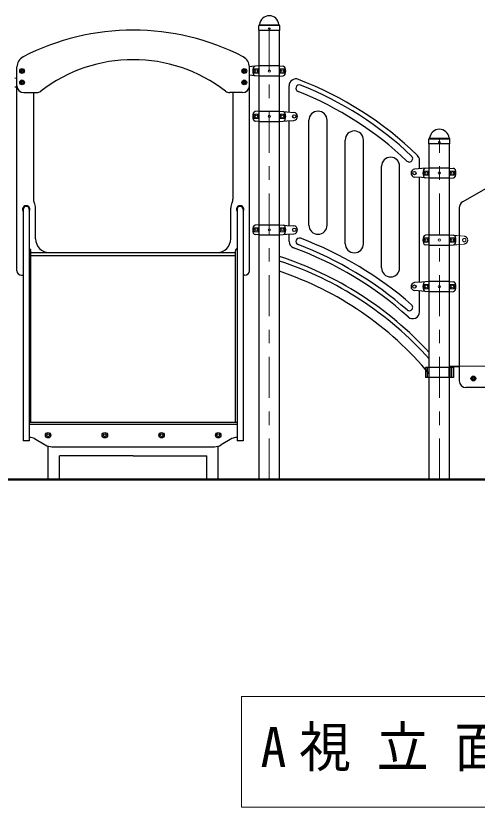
# Model space of a CAD drawing. Units: millimetres on the paper, scale 1:60. Extents: x -385 to 0, y -594 to 267.
# Drawn here: x -317.9 to -284, y -142.3 to -84.2 of the extents above; entities that cross this region are included whole.
import ezdxf

# ---------------------------------------------------------------- set-up
doc = ezdxf.new("R2010")
doc.units = ezdxf.units.MM
doc.linetypes.add('USER1', pattern=[4.5, 2.5, -2])
doc.linetypes.add('USER2', pattern=[6, 3, -1, 1, -1])
doc.layers.add('LY_1', color=7, linetype='Continuous', lineweight=25)
doc.styles.add('ＭＳ ゴシック', font='')
doc.styles.get('ＭＳ ゴシック').set_extended_font_data('MS Gothic')

msp = doc.modelspace()

# ---------------------------------------------------------------- linework, layer by layer
at = {"layer": 'LY_1'}
for p, q in [((-300.068, -84.842), (-300.05, -84.823)), ((-298.574, -84.842), (-298.593, -84.823)), ((-300.095, -85.22), (-300.089, -84.89)), ((-300.095, -85.22), (-300.087, -85.229)), ((-298.555, -85.229), (-300.087, -85.229)), ((-300.064, -118.212), (-300.064, -85.229)), ((-298.579, -118.212), (-298.579, -85.229)), ((-298.555, -85.229), (-298.547, -85.221)), ((-298.547, -85.221), (-298.554, -84.89)), ((-317.863, -102.879), (-317.863, -87.914)), ((-317.555, -88.174), (-317.488, -88.135)), ((-317.555, -88.174), (-317.555, -88.251)), ((-317.555, -88.251), (-317.488, -88.289)), ((-317.488, -88.135), (-317.421, -88.174)), ((-317.488, -88.289), (-317.421, -88.251)), ((-317.421, -88.174), (-317.421, -88.251)), ((-301.221, -88.174), (-301.155, -88.135)), ((-301.221, -88.174), (-301.221, -88.251)), ((-301.221, -88.251), (-301.155, -88.289)), ((-301.155, -88.135), (-301.088, -88.174)), ((-301.155, -88.289), (-301.088, -88.251)), ((-301.088, -88.174), (-301.088, -88.251)), ((-300.78, -102.879), (-300.78, -87.865)), ((-300.613, -87.883), (-300.78, -87.896)), ((-300.088, -87.837), (-300.613, -87.883)), ((-298.555, -87.837), (-300.088, -87.837)), ((-298.555, -87.837), (-298.291, -87.86)), ((-318.03, -88.717), (-317.863, -88.729)), ((-300.613, -88.541), (-300.78, -88.529)), ((-300.088, -88.587), (-300.613, -88.541)), ((-298.555, -88.587), (-300.088, -88.587)), ((-298.555, -88.587), (-298.291, -88.564)), ((-318.03, -89.375), (-317.858, -89.362)), ((-317.555, -89.007), (-317.488, -88.969)), ((-317.555, -89.007), (-317.555, -89.084)), ((-317.555, -89.084), (-317.488, -89.123)), ((-317.488, -88.969), (-317.421, -89.007)), ((-317.488, -89.123), (-317.421, -89.084)), ((-317.421, -89.007), (-317.421, -89.084)), ((-301.221, -89.007), (-301.155, -88.969)), ((-301.221, -89.007), (-301.221, -89.084)), ((-301.221, -89.084), (-301.155, -89.123)), ((-301.155, -88.969), (-301.088, -89.007)), ((-301.155, -89.123), (-301.088, -89.084)), ((-301.088, -89.007), (-301.088, -89.084)), ((-297.863, -91.228), (-297.863, -89.294)), ((-317.363, -89.796), (-316.416, -89.796)), ((-316.655, -89.796), (-316.655, -97.631)), ((-301.28, -89.796), (-302.227, -89.796)), ((-301.988, -89.796), (-301.988, -97.631)), ((-300.088, -91.17), (-300.351, -91.193)), ((-300.088, -91.17), (-298.554, -91.17)), ((-298.555, -91.17), (-298.03, -91.216)), ((-298.03, -91.216), (-297.504, -91.255)), ((-300.088, -91.92), (-300.351, -91.897)), ((-300.088, -91.92), (-298.554, -91.92)), ((-298.555, -91.92), (-298.03, -91.874)), ((-298.03, -91.874), (-297.504, -91.835)), ((-297.863, -99.562), (-297.863, -91.862)), ((-296.405, -99.534), (-296.405, -91.832)), ((-295.071, -99.534), (-295.071, -91.832)), ((-293.738, -100.894), (-293.738, -93.284)), ((-292.405, -100.894), (-292.405, -93.284)), ((-287.595, -93.554), (-287.589, -93.223)), ((-287.595, -93.554), (-287.587, -93.562)), ((-286.055, -93.562), (-287.587, -93.562)), ((-287.568, -93.175), (-287.55, -93.157)), ((-287.564, -118.212), (-287.564, -93.562)), ((-286.074, -93.175), (-286.093, -93.157)), ((-286.079, -118.212), (-286.079, -93.562)), ((-286.055, -93.562), (-286.047, -93.554)), ((-286.047, -93.554), (-286.054, -93.223)), ((-291.071, -102.673), (-291.071, -95.206)), ((-289.738, -102.673), (-289.738, -95.206)), ((-288.28, -95.395), (-288.28, -94.77)), ((-288.113, -95.383), (-288.638, -95.421)), ((-287.588, -95.337), (-288.113, -95.383)), ((-286.055, -95.337), (-287.588, -95.337)), ((-286.055, -95.337), (-285.791, -95.36)), ((-285.113, -97.825), (-280.928, -95.409)), ((-288.113, -96.041), (-288.638, -96.002)), ((-288.28, -103.728), (-288.28, -96.028)), ((-287.588, -96.087), (-288.113, -96.041)), ((-286.055, -96.087), (-287.588, -96.087)), ((-286.055, -96.087), (-285.791, -96.064)), ((-317.408, -98.379), (-317.408, -115.369)), ((-316.955, -98.379), (-316.955, -115.369)), ((-316.488, -100.546), (-316.488, -98.277)), ((-302.155, -100.546), (-302.155, -98.277)), ((-301.688, -98.379), (-301.688, -115.369)), ((-301.235, -98.379), (-301.235, -115.369)), ((-285.363, -98.258), (-285.363, -110.962)), ((-300.088, -99.503), (-300.351, -99.526)), ((-300.088, -99.503), (-298.554, -99.503)), ((-298.555, -99.503), (-298.03, -99.549)), ((-298.03, -99.549), (-297.504, -99.588)), ((-300.088, -100.253), (-300.351, -100.23)), ((-300.088, -100.253), (-298.554, -100.253)), ((-298.555, -100.253), (-298.03, -100.207)), ((-298.03, -100.207), (-297.504, -100.169)), ((-297.863, -100.726), (-297.863, -100.195)), ((-287.588, -100.254), (-287.851, -100.277)), ((-287.588, -100.254), (-286.054, -100.254)), ((-286.055, -100.254), (-285.53, -100.3)), ((-287.588, -101.004), (-287.851, -100.981)), ((-287.588, -101.004), (-286.054, -101.004)), ((-286.055, -101.004), (-285.53, -100.958)), ((-316.838, -114.008), (-316.838, -101.41)), ((-316.838, -101.546), (-301.805, -101.546)), ((-301.805, -114.008), (-301.805, -101.41)), ((-316.838, -101.762), (-301.805, -101.762)), ((-317.53, -103.212), (-317.408, -103.212)), ((-301.113, -103.212), (-301.235, -103.212)), ((-288.113, -103.716), (-288.638, -103.755)), ((-287.588, -103.67), (-288.113, -103.716)), ((-286.055, -103.67), (-287.588, -103.67)), ((-286.055, -103.67), (-285.791, -103.693)), ((-288.113, -104.374), (-288.638, -104.335)), ((-288.28, -105.901), (-288.28, -104.362)), ((-287.588, -104.42), (-288.113, -104.374)), ((-286.055, -104.42), (-287.588, -104.42)), ((-286.055, -104.42), (-285.791, -104.397)), ((-285.791, -109.979), (-287.851, -109.979)), ((-287.851, -109.979), (-287.851, -110.729)), ((-287.713, -109.979), (-287.713, -110.729)), ((-286.126, -109.979), (-286.126, -110.729)), ((-286.079, -109.879), (-285.363, -109.879)), ((-286.079, -109.917), (-285.363, -109.917)), ((-285.97, -109.979), (-285.97, -110.729)), ((-285.92, -109.979), (-285.92, -110.729)), ((-285.791, -109.979), (-285.791, -110.729)), ((-285.791, -110.729), (-287.851, -110.729)), ((-284.388, -110.757), (-284.321, -110.719)), ((-284.388, -110.757), (-284.388, -110.834)), ((-284.388, -110.834), (-284.321, -110.873)), ((-284.321, -110.719), (-284.255, -110.757)), ((-284.321, -110.873), (-284.255, -110.834)), ((-284.255, -110.757), (-284.255, -110.834)), ((-268.78, -111.462), (-284.863, -111.462)), ((-316.955, -114.008), (-301.688, -114.008)), ((-316.955, -114.141), (-301.688, -114.141)), ((-316.955, -115.369), (-317.408, -115.369)), ((-316.577, -115.213), (-315.78, -115.673)), ((-302.066, -115.213), (-302.862, -115.673)), ((-301.235, -115.369), (-301.688, -115.369)), ((-315.571, -118.212), (-315.571, -115.763)), ((-315.297, -115.802), (-303.346, -115.802)), ((-303.071, -118.212), (-303.071, -115.763)), ((-309.321, -116.466), (-314.738, -116.466)), ((-314.738, -118.212), (-314.738, -116.466)), ((-309.321, -116.466), (-303.905, -116.466)), ((-303.905, -118.212), (-303.905, -116.466))]:
    msp.add_line(p, q, dxfattribs=at)
at = {"layer": 'LY_1', "lineweight": 13}
for p, q in [((-298.607, -84.812), (-300.033, -84.812)), ((-298.577, -84.87), (-300.066, -84.87)), ((-300.434, -88.366), (-300.434, -88.058)), ((-300.125, -88.058), (-300.434, -88.058)), ((-298.517, -88.058), (-298.209, -88.058)), ((-298.209, -88.366), (-298.209, -88.058)), ((-300.125, -88.366), (-300.434, -88.366)), ((-298.517, -88.366), (-298.209, -88.366)), ((-300.125, -91.391), (-300.434, -91.391)), ((-300.434, -91.699), (-300.434, -91.391)), ((-300.125, -91.699), (-300.434, -91.699)), ((-298.517, -91.391), (-298.209, -91.391)), ((-298.517, -91.699), (-298.209, -91.699)), ((-298.209, -91.699), (-298.209, -91.391)), ((-286.077, -93.204), (-287.566, -93.204)), ((-286.107, -93.146), (-287.533, -93.146)), ((-287.625, -95.558), (-287.934, -95.558)), ((-287.934, -95.866), (-287.934, -95.558)), ((-287.625, -95.866), (-287.934, -95.866)), ((-286.017, -95.558), (-285.709, -95.558)), ((-286.017, -95.866), (-285.709, -95.866)), ((-285.709, -95.866), (-285.709, -95.558)), ((-300.125, -99.724), (-300.434, -99.724)), ((-300.434, -100.032), (-300.434, -99.724)), ((-298.517, -99.724), (-298.209, -99.724)), ((-298.209, -100.032), (-298.209, -99.724)), ((-300.125, -100.032), (-300.434, -100.032)), ((-298.517, -100.032), (-298.209, -100.032)), ((-287.625, -100.475), (-287.934, -100.475)), ((-287.934, -100.783), (-287.934, -100.475)), ((-286.017, -100.475), (-285.709, -100.475)), ((-285.709, -100.783), (-285.709, -100.475)), ((-287.625, -100.783), (-287.934, -100.783)), ((-286.017, -100.783), (-285.709, -100.783)), ((-287.625, -103.891), (-287.934, -103.891)), ((-287.934, -104.199), (-287.934, -103.891)), ((-286.017, -103.891), (-285.709, -103.891)), ((-285.709, -104.199), (-285.709, -103.891)), ((-287.625, -104.199), (-287.934, -104.199)), ((-286.017, -104.199), (-285.709, -104.199)), ((-316.927, -115.119), (-316.955, -115.119)), ((-301.716, -115.119), (-301.688, -115.119)), ((-301.362, -134.146), (-301.362, -142.279)), ((-250.562, -134.146), (-301.362, -134.146)), ((-301.362, -142.279), (-250.562, -142.279))]:
    msp.add_line(p, q, dxfattribs=at)
at = {"layer": 'LY_1', "linetype": 'USER1', "lineweight": 13}
for p, q in [((-298.58, -84.879), (-300.063, -84.879)), ((-286.08, -93.212), (-287.563, -93.212)), ((-287.571, -100.271), (-287.571, -100.987)), ((-286.071, -100.271), (-286.071, -100.987)), ((-285.53, -100.3), (-285.004, -100.339)), ((-285.53, -100.958), (-285.004, -100.919)), ((-301.235, -103.212), (-301.196, -103.212)), ((-285.363, -109.879), (-268.28, -109.879))]:
    msp.add_line(p, q, dxfattribs=at)
at = {"layer": 'LY_1', "linetype": 'USER2', "lineweight": 13}
for p, q in [((-299.321, -118.212), (-299.321, -84.879)), ((-286.821, -118.212), (-286.821, -93.212))]:
    msp.add_line(p, q, dxfattribs=at)
at = {"layer": 'LY_1', "lineweight": 50}
msp.add_line((-211.877, -118.212), (-340.047, -118.212), dxfattribs=at)
at = {"layer": 'LY_1'}
for centre, radius in [((-299.321, -85.095), 0.05), ((-317.488, -88.212), 0.175), ((-301.155, -88.212), 0.175), ((-301.155, -88.212), 0.125), ((-317.488, -89.046), 0.175), ((-317.488, -89.046), 0.125), ((-301.155, -89.046), 0.175), ((-301.155, -89.046), 0.125), ((-297.488, -91.545), 0.125), ((-286.821, -93.429), 0.05), ((-288.655, -95.712), 0.125), ((-297.488, -99.878), 0.125), ((-288.655, -104.045), 0.125), ((-284.321, -110.796), 0.175), ((-315.571, -114.962), 0.2), ((-315.571, -114.962), 0.108), ((-311.405, -114.962), 0.2), ((-311.405, -114.962), 0.108), ((-307.238, -114.962), 0.2), ((-307.238, -114.962), 0.108), ((-303.071, -114.962), 0.2), ((-303.071, -114.962), 0.108)]:
    msp.add_circle(centre, radius, dxfattribs=at)
at = {"layer": 'LY_1', "linetype": 'USER1', "lineweight": 13}
for centre, radius in [((-317.488, -88.212), 0.104), ((-301.155, -88.212), 0.104), ((-317.488, -89.046), 0.104), ((-301.155, -89.046), 0.104), ((-284.988, -100.629), 0.125), ((-284.321, -110.796), 0.104)]:
    msp.add_circle(centre, radius, dxfattribs=at)
at = {"layer": 'LY_1', "lineweight": 13}
for centre, radius in [((-317.488, -88.212), 0.0917), ((-301.155, -88.212), 0.0917), ((-300.28, -88.212), 0.154), ((-300.28, -88.212), 0.0833), ((-299.321, -88.212), 0.0833), ((-298.363, -88.212), 0.154), ((-298.363, -88.212), 0.0833), ((-317.488, -89.046), 0.0917), ((-301.155, -89.046), 0.0917), ((-300.28, -91.545), 0.154), ((-300.28, -91.545), 0.0833), ((-299.321, -91.545), 0.0833), ((-298.363, -91.545), 0.154), ((-298.363, -91.545), 0.0833), ((-287.78, -95.712), 0.154), ((-287.78, -95.712), 0.0833), ((-286.821, -95.712), 0.0833), ((-285.863, -95.712), 0.154), ((-285.863, -95.712), 0.0833), ((-300.28, -99.878), 0.154), ((-300.28, -99.878), 0.0833), ((-299.321, -99.878), 0.0833), ((-298.363, -99.878), 0.154), ((-298.363, -99.878), 0.0833), ((-287.78, -100.629), 0.154), ((-287.78, -100.629), 0.0833), ((-286.821, -100.629), 0.0833), ((-285.863, -100.629), 0.154), ((-285.863, -100.629), 0.0833), ((-287.78, -104.045), 0.154), ((-287.78, -104.045), 0.0833), ((-286.821, -104.045), 0.0833), ((-285.863, -104.045), 0.154), ((-285.863, -104.045), 0.0833), ((-284.321, -110.796), 0.0917)]:
    msp.add_circle(centre, radius, dxfattribs=at)
at = {"layer": 'LY_1'}
for centre, radius, start, end in [((-299.321, -84.879), 0.72, 90, 173.3676), ((-299.321, -84.879), 0.72, 6.6324, 90), ((-300.019, -84.891), 0.07, 135, 178.99605), ((-300.083, -84.79), 0.0467, 315, 353.3676), ((-298.56, -84.79), 0.0467, 186.6324, 225), ((-298.624, -84.891), 0.07, 1.00395, 45), ((-309.321, -102.885), 17.673, 62.75771, 117.24229), ((-317.03, -87.914), 0.833, 117.24229, 180), ((-301.613, -87.914), 0.833, 0, 62.75771), ((-309.321, -98.501), 11.122, 52.37875, 127.62125), ((-299.696, -88.212), 0.833, 163.80375, 196.19625), ((-300.336, -88.026), 0.167, 95, 163.80375), ((-298.306, -88.026), 0.167, 16.19625, 85), ((-298.946, -88.212), 0.833, 343.80375, 16.19625), ((-300.336, -88.398), 0.167, 196.19625, 265), ((-298.306, -88.398), 0.167, 275, 343.80375), ((-297.363, -89.294), 0.5, 69.05344, 180), ((-306.419, -112.953), 25.833, 45.86807, 69.05344), ((-317.363, -89.296), 0.5, 180, 270), ((-301.28, -89.296), 0.5, 270, 0), ((-297.113, -89.481), 0.25, 68.37206, 248.37206), ((-306.419, -112.953), 25.5, 46.47193, 68.37206), ((-316.416, -89.296), 0.5, 270, 307.62125), ((-302.227, -89.296), 0.5, 232.37875, 270), ((-306.419, -112.953), 25, 46.47193, 68.37206), ((-300.336, -91.359), 0.167, 95, 163.80375), ((-298.306, -91.359), 0.167, 16.19625, 85), ((-295.738, -91.832), 0.667, 0, 180), ((-299.696, -91.545), 0.833, 163.80375, 196.19625), ((-300.336, -91.731), 0.167, 196.19625, 265), ((-298.306, -91.731), 0.167, 275, 343.80375), ((-298.946, -91.545), 0.833, 343.80375, 16.19625), ((-297.529, -91.545), 0.291, 275, 85), ((-293.071, -93.284), 0.667, 0, 180), ((-286.821, -93.212), 0.72, 90, 173.3676), ((-286.821, -93.212), 0.72, 6.6324, 90), ((-287.519, -93.225), 0.07, 135, 178.99605), ((-287.583, -93.124), 0.0467, 315, 353.3676), ((-286.06, -93.124), 0.0467, 186.6324, 225), ((-286.124, -93.225), 0.07, 1.00395, 45), ((-290.405, -95.206), 0.667, 0, 180), ((-289.03, -94.646), 0.25, 226.47193, 46.47193), ((-288.78, -94.77), 0.5, 0, 45.86807), ((-288.613, -95.712), 0.291, 95, 265), ((-287.196, -95.712), 0.833, 163.80375, 196.19625), ((-287.836, -95.526), 0.167, 95, 163.80375), ((-285.806, -95.526), 0.167, 16.19625, 85), ((-286.446, -95.712), 0.833, 343.80375, 16.19625), ((-287.836, -95.898), 0.167, 196.19625, 265), ((-285.806, -95.898), 0.167, 275, 343.80375), ((-316.155, -97.631), 0.5, 180, 208.95502), ((-302.488, -97.631), 0.5, 331.04498, 0), ((-317.181, -98.379), 0.275, 325.51176, 214.48824), ((-317.181, -98.379), 0.227, 0, 180), ((-317.321, -98.277), 0.833, 0, 28.95502), ((-301.321, -98.277), 0.833, 151.04498, 180), ((-301.461, -98.379), 0.275, 325.51176, 214.48824), ((-301.461, -98.379), 0.227, 0, 180), ((-284.863, -98.258), 0.5, 120, 180), ((-299.696, -99.878), 0.833, 163.80375, 196.19625), ((-300.336, -99.692), 0.167, 95, 163.80375), ((-298.306, -99.692), 0.167, 16.19625, 85), ((-298.946, -99.878), 0.833, 343.80375, 16.19625), ((-297.529, -99.878), 0.291, 275, 85), ((-295.738, -99.534), 0.667, 180, 0), ((-315.488, -100.546), 1, 180, 269.06068), ((-303.155, -100.546), 1, 270.93932, 0), ((-300.336, -100.064), 0.167, 196.19625, 265), ((-298.306, -100.064), 0.167, 275, 343.80375), ((-297.113, -100.73), 0.25, 69.37194, 249.37194), ((-306.419, -125.453), 26.667, 48.83013, 69.37194), ((-287.196, -100.629), 0.833, 163.80375, 196.19625), ((-287.836, -100.443), 0.167, 95, 163.80375), ((-285.806, -100.443), 0.167, 16.19625, 85), ((-286.446, -100.629), 0.833, 343.80375, 16.19625), ((-297.363, -100.726), 0.5, 180, 249.88404), ((-306.419, -125.453), 26.167, 48.83013, 69.37194), ((-293.071, -100.894), 0.667, 180, 0), ((-287.836, -100.815), 0.167, 196.19625, 265), ((-285.806, -100.815), 0.167, 275, 343.80375), ((-317.005, -101.41), 0.167, 0, 72.5424), ((-315.935, -101.496), 0.05, 270, 64.79124), ((-302.707, -101.496), 0.05, 115.20876, 270), ((-301.638, -101.41), 0.167, 107.4576, 180), ((-306.419, -125.453), 25.833, 47.94292, 69.88404), ((-306.46, -126.266), 25.672, 42.60283, 72.12115), ((-306.46, -126.266), 25.356, 41.81889, 71.89017), ((-290.405, -102.673), 0.667, 180, 0), ((-317.53, -102.879), 0.333, 180, 270), ((-301.113, -102.879), 0.333, 270, 0), ((-306.46, -126.266), 24.644, 39.93461, 71.34822), ((-288.613, -104.045), 0.291, 95, 265), ((-287.196, -104.045), 0.833, 163.80375, 196.19625), ((-287.836, -103.859), 0.167, 95, 163.80375), ((-285.806, -103.859), 0.167, 16.19625, 85), ((-286.446, -104.045), 0.833, 343.80375, 16.19625), ((-287.836, -104.231), 0.167, 196.19625, 265), ((-285.806, -104.231), 0.167, 275, 343.80375), ((-289.03, -105.567), 0.25, 228.83013, 48.83013), ((-288.78, -105.901), 0.5, 227.94292, 0), ((-284.863, -110.962), 0.5, 180, 270), ((-316.927, -115.819), 0.7, 60, 90), ((-301.716, -115.819), 0.7, 90, 120), ((-315.297, -114.836), 0.967, 240, 270), ((-303.346, -114.836), 0.967, 270, 300)]:
    msp.add_arc(centre, radius, start, end, dxfattribs=at)
at = {"layer": 'LY_1', "lineweight": 13}
for centre, start, end in [((-302.259, -88.212), 355.87048, 4.12952), ((-296.383, -88.212), 175.87048, 184.12952), ((-302.259, -91.545), 355.87048, 4.12952), ((-296.383, -91.545), 175.87048, 184.12952), ((-289.759, -95.712), 355.87048, 4.12952), ((-283.883, -95.712), 175.87048, 184.12952), ((-302.259, -99.878), 355.87048, 4.12952), ((-296.383, -99.878), 175.87048, 184.12952), ((-289.759, -100.629), 355.87048, 4.12952), ((-283.883, -100.629), 175.87048, 184.12952), ((-289.759, -104.045), 355.87048, 4.12952), ((-283.883, -104.045), 175.87048, 184.12952)]:
    msp.add_arc(centre, 2.139, start, end, dxfattribs=at)
at = {"layer": 'LY_1', "linetype": 'USER1', "lineweight": 13}
for centre, radius, start, end in [((-300.088, -87.854), 0.0167, 0, 91.98888), ((-300.088, -88.571), 0.0167, 270, 0), ((-286.055, -100.271), 0.0167, 88.01112, 180), ((-285.029, -100.629), 0.291, 275, 85), ((-286.055, -100.987), 0.0167, 180, 270)]:
    msp.add_arc(centre, radius, start, end, dxfattribs=at)

# ---------------------------------------------------------------- texts
at = {"layer": 'LY_1', "insert": (-299.962, -138.212), "char_height": 2.933, "attachment_point": 4, "style": 'ＭＳ ゴシック'}
msp.add_mtext('\\T1.5;\\W0.95;A視立面図\u3000S=1/60', dxfattribs=at)

doc.saveas('drawing.dxf')
